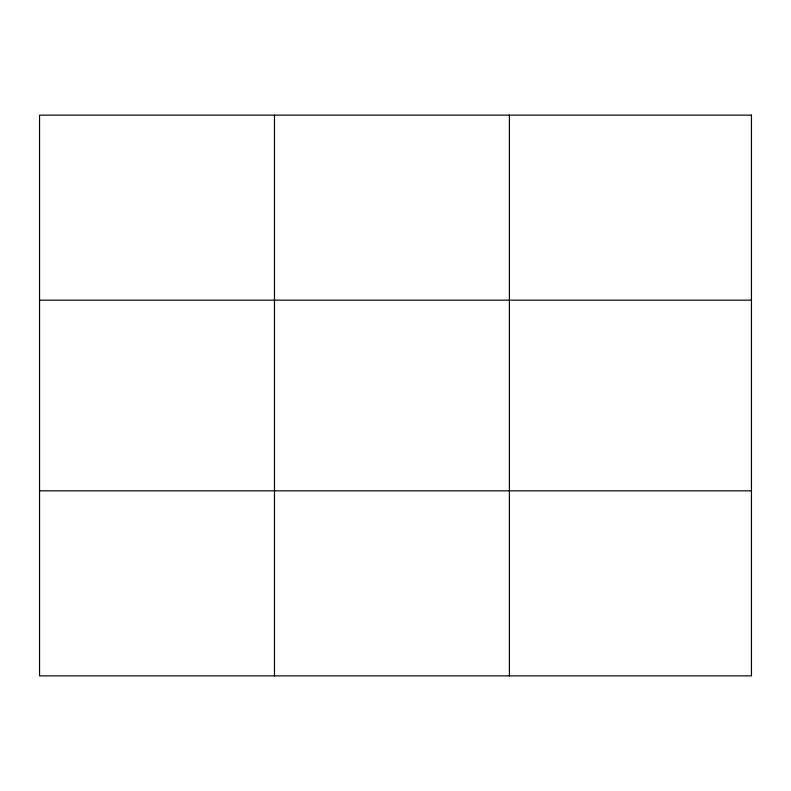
<?xml version="1.0" encoding="UTF-8"?>
<svg xmlns="http://www.w3.org/2000/svg" width="791" height="791" viewBox="0 0 791 791"><rect width="100%" height="100%" fill="white"/><g stroke="black" fill="none" stroke-linecap="round" stroke-linejoin="round"><path stroke-width="1.19" d="M274.477 115.13L274.477 675.87M509.404 115.13L509.404 675.87M39.55 300.175L751.45 300.175M39.55 490.825L751.45 490.825M751.45 115.13L751.45 675.87L39.55 675.87L39.55 115.13L751.45 115.13"/></g></svg>
